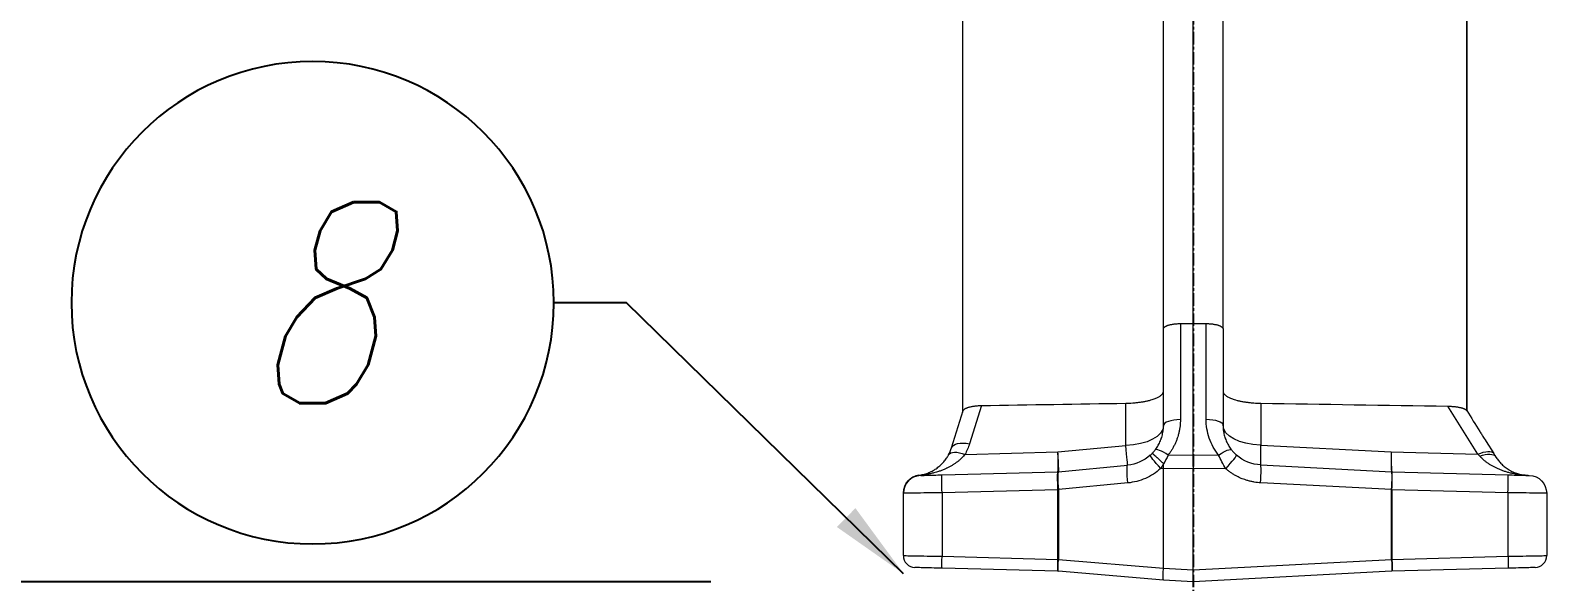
# Model space of a CAD drawing. Header units: millimetres. Extents: x -2122 to 22797, y 3569 to 89276.
# Drawn here: x 8552 to 9307, y 17061 to 17336 of the extents above; entities that cross this region are included whole.
import ezdxf
from ezdxf.enums import TextEntityAlignment as Align

# ---------------------------------------------------------------- set-up
doc = ezdxf.new("R2010")
doc.units = ezdxf.units.MM
doc.header["$LTSCALE"] = 20
doc.linetypes.add('CENTER', pattern=[2, 1.25, -0.25, 0.25, -0.25])
doc.layers.add('IA-DIBUJO', color=3, linetype='Continuous', lineweight=30)
for name, color, linetype in [('IA-DIM', 7, 'Continuous'), ('IA-EJES', 4, 'CENTER'), ('IA-TEXT', 2, 'Continuous')]:
    doc.layers.add(name, color=color, linetype=linetype)
doc.styles.add('ING-AMB', font='romans.shx', dxfattribs={"width": 0.75, "oblique": 15})
doc.styles.add('SALVADOR', font='romans.shx', dxfattribs={"width": 0.75, "oblique": 15})
doc.dimstyles.new('ING-AMB 16', dxfattribs={"dimscale": 16, "dimtxt": 3, "dimasz": 2.5, "dimexe": 1, "dimexo": 1, "dimgap": 1, "dimtad": 1, "dimdec": 0, "dimzin": 0, "dimdsep": 46, "dimtxsty": 'ING-AMB', "dimcen": 0.1, "dimclrd": 7, "dimclre": 7, "dimclrt": 2, "dimadec": 0, "dimazin": 0, "dimtfac": 1, "dimtdec": 0, "dimtmove": 0, "dimatfit": 0, "dimfxl": 1.25, "dimtfill": 1, "dimtolj": 1, "dimtzin": 0, "dimarcsym": 1})
doc.dimstyles.new('ING-AMB 20', dxfattribs={"dimscale": 20, "dimtxt": 3, "dimasz": 2.5, "dimexe": 1, "dimexo": 1, "dimgap": 1, "dimtad": 1, "dimdec": 0, "dimzin": 0, "dimdsep": 46, "dimtxsty": 'ING-AMB', "dimcen": 0.1, "dimclrd": 7, "dimclre": 7, "dimclrt": 2, "dimadec": 0, "dimazin": 0, "dimtfac": 1, "dimtdec": 0, "dimtmove": 0, "dimatfit": 0, "dimfxl": 1.25, "dimtolj": 1, "dimtzin": 0, "dimarcsym": 1})

# ---------------------------------------------------------------- blocks, each defined once
blk = doc.blocks.new('*D141')
at = {"layer": 'Defpoints', "color": 0, "transparency": 16777216}
for p in [(8477.09, 17691.28), (8790.96, 17691.28), (8910.96, 17061.28)]:
    blk.add_point(p, dxfattribs=at)
at = {"layer": 'IA-DIM', "color": 7, "lineweight": -2, "transparency": 16777216}
for p, q in [((8770.96, 17691.28), (8457.09, 17691.28)), ((8477.09, 17111.28), (8477.09, 17641.28)), ((8890.96, 17061.28), (8457.09, 17061.28))]:
    blk.add_line(p, q, dxfattribs=at)
at = {"layer": 'IA-DIM', "color": 7, "transparency": 16777216}
for points in [[(8468.76, 17641.28), (8485.43, 17641.28), (8477.09, 17691.28)], [(8468.76, 17111.28), (8485.43, 17111.28), (8477.09, 17061.28)]]:
    blk.add_solid(points, dxfattribs=at)
at = {"layer": 'IA-DIM', "color": 2, "transparency": 16777216, "insert": (8427.09, 17376.28), "char_height": 60, "attachment_point": 5, "rotation": 90, "style": 'ING-AMB'}
blk.add_mtext('\\A1;630', dxfattribs=at)
blk = doc.blocks.new('EJE')
blk.add_circle((0, 6), 6)
at = {"style": 'SALVADOR', "oblique": 15, "width": 0.75}
blk.add_attdef('N', text='', height=5, dxfattribs=at).set_placement((0, 6), align=Align.MIDDLE)

msp = doc.modelspace()

# ---------------------------------------------------------------- linework, layer by layer
at = {"layer": 'IA-DIBUJO', "color": 3, "linetype": 'Continuous', "lineweight": 0, "extrusion": (2.06626e-48, 1, -1.83697e-16)}
for p, q in [((9016.31, 17145.52), (9016.31, 17431.82)), ((9116.15, 17187.06), (9116.15, 17427.91)), ((9130.96, 17189.79), (9130.96, 17431.82)), ((9145.78, 17187.06), (9145.78, 17427.99)), ((9267.07, 17146.36), (9267.07, 17431.82)), ((9267.21, 17146.12), (9267.21, 17431.82)), ((9116.15, 17138.91), (9116.15, 17187.06)), ((9124.57, 17189.69), (9124.57, 17141.95)), ((9130.96, 17124.37), (9130.96, 17189.79)), ((9137.35, 17142.11), (9137.35, 17189.69)), ((9145.78, 17187.06), (9145.78, 17139.08)), ((9010.75, 17127.87), (9016.58, 17146.37)), ((9025.67, 17148.93), (9019.65, 17129.83)), ((9097.43, 17129.05), (9097.43, 17150.07)), ((9164.5, 17150.07), (9164.5, 17129.21)), ((9272.57, 17124.68), (9257.63, 17148.59)), ((9276.65, 17131.03), (9280.43, 17124.98)), ((9276.65, 17131.03), (9276.65, 17131.03)), ((9017.42, 17124.59), (9063.63, 17125.8)), ((9063.63, 17125.8), (9097.43, 17129.05)), ((9118.46, 17124.26), (9130.96, 17124.37)), ((9130.96, 17124.37), (9143.6, 17124.26)), ((9130.96, 17124.37), (9130.96, 17117.63)), ((9164.5, 17129.21), (9229.47, 17125.81)), ((9229.47, 17125.81), (9272.57, 17124.68)), ((9280.43, 17124.98), (9281.39, 17123.43)), ((9005.99, 17114.42), (9063.59, 17115.92)), ((9063.59, 17115.92), (9063.6, 17115.92)), ((9063.6, 17115.92), (9063.61, 17115.92)), ((9064, 17115.95), (9098.29, 17119.25)), ((9116.15, 17117.47), (9114.76, 17117.58)), ((9130.96, 17117.63), (9116.15, 17117.49)), ((9116.15, 17067.98), (9116.15, 17117.47)), ((9130.96, 17067.2), (9130.96, 17117.63)), ((9147.18, 17117.48), (9130.96, 17117.63)), ((9164.5, 17119.35), (9229.65, 17115.93)), ((9229.81, 17115.93), (9287.54, 17114.42)), ((9098.39, 17110.4), (9064.11, 17107.1)), ((9229.65, 17107.06), (9164.5, 17110.47)), ((8986.76, 17105.41), (8986.76, 17105.4)), ((8986.76, 17105.25), (8986.76, 17105.4)), ((8986.76, 17074.25), (8986.76, 17105.25)), ((9063.59, 17107.04), (9005.99, 17105.53)), ((9005.99, 17105.53), (9005.99, 17073.9)), ((9063.63, 17107.04), (9063.59, 17107.04)), ((9063.63, 17072.39), (9063.63, 17107.04)), ((9063.97, 17107.09), (9063.97, 17072.35)), ((9229.65, 17072.37), (9229.65, 17107.06)), ((9229.81, 17107.04), (9229.81, 17072.39)), ((9287.54, 17105.53), (9229.81, 17107.04)), ((9287.54, 17073.9), (9287.54, 17105.53)), ((9306.77, 17105.25), (9306.77, 17074.25)), ((9005.99, 17073.9), (9063.63, 17072.39)), ((9063.97, 17072.35), (9116.15, 17067.97)), ((9130.96, 17067.2), (9229.65, 17072.37)), ((9229.81, 17072.39), (9287.54, 17073.9)), ((9063.63, 17066.47), (9005.99, 17067.97)), ((9116.15, 17062.06), (9063.97, 17066.45)), ((9116.15, 17067.98), (9130.96, 17067.2)), ((9130.96, 17061.28), (9130.96, 17067.2)), ((9229.65, 17066.46), (9130.96, 17061.28)), ((9287.54, 17067.97), (9229.81, 17066.46)), ((9116.15, 17062.06), (9116.15, 17062.06)), ((9130.96, 17061.28), (9116.15, 17062.06))]:
    msp.add_line(p, q, dxfattribs=at)
at = {"layer": 'IA-DIBUJO', "color": 3, "linetype": 'Continuous', "lineweight": 0, "extrusion": (1.12482e-32, -1.83697e-16, -1)}
for centre, radius, start, end in [((-9096.39, 17138.91), 19.75, 228.14774, 264.50124), ((-9165.53, 17139.08), 19.75, 273, 311.06001), ((-9297.88, 17105.25), 8.89, 91.5, 180)]:
    msp.add_arc(centre, radius, start, end, dxfattribs=at)
at = {"layer": 'IA-DIBUJO', "color": 3, "linetype": 'Continuous', "lineweight": 0}
for centre, radius, start, end in [((8995.65, 17105.41), 8.89, 97.49851, 180), ((8995.65, 17105.25), 8.89, 91.5, 180), ((8992.68, 17074.25), 5.93, 180, 268.5), ((9300.85, 17074.25), 5.93, 271.5, 0)]:
    msp.add_arc(centre, radius, start, end, dxfattribs=at)
at = {"layer": 'IA-DIBUJO', "color": 3, "linetype": 'Continuous', "lineweight": 0, "extrusion": (0, -1.83697e-16, -1)}
msp.add_ellipse((-3248.69, 9325.85), major_axis=(12515.66, 7820.65), ratio=0.898269, start_param=0.000013, end_param=0.000932, dxfattribs=at)
at = {"layer": 'IA-DIBUJO', "color": 3, "linetype": 'Continuous', "lineweight": 0, "extrusion": (1.12482e-32, -1.83697e-16, -1)}
for centre, major_axis, ratio, start_param, end_param in [((9096.39, 17138.91), (19.75, 0), 0.5, 0, 1.518436), ((9136.89, 17139.08), (8.89, 0), 0.34202, -1.518436, 0), ((9165.53, 17139.08), (-19.75, 0), 0.5, -1.518436, 0), ((8995.65, 17105.4), (-8.89, 0), 0.994876, 0, 1.540164)]:
    msp.add_ellipse(centre, major_axis=major_axis, ratio=ratio, start_param=start_param, end_param=end_param, dxfattribs=at)
at = {"layer": 'IA-DIBUJO', "color": 3, "linetype": 'Continuous', "lineweight": 0}
for centre, major_axis, ratio, start_param, end_param in [((9125.04, 17138.91), (-8.89, 0), 0.34202, -1.518436, 0), ((8996.32, 17131.93), (6.73, 15.83), 0.869489, -1.681428, -1.460162), ((9096.39, 17138.91), (1.89, -19.66), 0.004913, 0, 1.044849), ((9118.92, 17121.22), (-6.99, 5.49), 0.244195, -1.315945, 0), ((9146.72, 17117.48), (5.84, 6.7), 0.039486, -1.536413, 0), ((9165.53, 17139.08), (-1.03, -19.73), 0.030202, -1.045615, 0), ((9262.62, 17134.83), (19.09, -20.26), 0.011414, 0.974777, 1.03527), ((9211.13, 17134.57), (-147.54, -18.65), 0.000155, 0.001555, 0.003584), ((9045.91, 17438.55), (17.86, -322.62), 0.1354, -0.003615, 0.004197), ((9063.57, 17120.37), (-5.11, -0.47), 0.865857, 1.565204, 1.566471), ((9063.57, 17120.37), (-5.11, -0.47), 0.865857, 1.5716, 1.576389), ((9164.03, 17110.47), (0.47, 8.88), 0.052264, -1.568057, 0), ((9229.91, 17120.38), (5.13, -0.2), 0.866804, -1.585897, -1.555695), ((9229.96, 17121.85), (-0.31, -5.92), 0.999286, 0, 0.026154), ((9229.19, 17107.06), (0.47, 8.88), 0.052264, -1.568057, 0), ((8664.2, 17151.93), (-565.61, 36.01), 0.000018, -3.143038, -3.142083), ((9229.58, 17107.04), (0.23, 8.89), 0.026168, -1.570111, 0), ((8995.65, 17133.96), (-0.23, -19.82), 0.020342, -0.100439, 0.000778), ((9287.3, 17105.53), (0.23, 8.89), 0.026168, -1.570111, 0), ((9063.47, 17065.26), (-2.7, 0), 0.447288, -1.757012, -1.629647), ((9229.91, 17062.01), (-5.13, -0.2), 0.866563, -1.585902, -1.555691)]:
    msp.add_ellipse(centre, major_axis=major_axis, ratio=ratio, start_param=start_param, end_param=end_param, dxfattribs=at)
at = {"layer": 'IA-DIBUJO', "color": 3, "linetype": 'Continuous', "lineweight": 0, "extrusion": (1.84889e-32, -1.83697e-16, -1)}
msp.add_ellipse((9020.17, 17124.9), major_axis=(-9.42, 2.97), ratio=0.469968, start_param=0, end_param=1.369377, dxfattribs=at)
at = {"layer": 'IA-DIBUJO', "color": 3, "linetype": 'Continuous', "lineweight": 0, "extrusion": (3.69779e-32, -1.83697e-16, -1)}
for centre, major_axis, ratio, start_param, end_param in [((9017.94, 17119.65), (-8.68, 4.72), 0.431495, 0, 1.28232), ((9143.13, 17121.22), (6.95, 5.54), 0.242401, -1.31417, 0)]:
    msp.add_ellipse(centre, major_axis=major_axis, ratio=ratio, start_param=start_param, end_param=end_param, dxfattribs=at)
at = {"layer": 'IA-DIBUJO', "color": 3, "linetype": 'Continuous', "lineweight": 0, "extrusion": (1.10934e-31, -1.83697e-16, -1)}
msp.add_ellipse((8997.98, 17135.94), major_axis=(10.1, 23.77), ratio=0.870304, start_param=1.460265, end_param=1.681326, dxfattribs=at)
at = {"layer": 'IA-DIBUJO', "color": 3, "linetype": 'Continuous', "lineweight": 0, "extrusion": (1.2326e-32, -1.83697e-16, -1)}
for centre, major_axis, ratio, start_param, end_param in [((9115.5, 17117.58), (-5.93, 6.62), 0.062484, -1.514885, 0), ((9272.05, 17119.75), (8.38, 5.23), 0.416068, -1.256676, 0), ((9273.02, 17118.2), (8.38, 5.23), 0.466537, -1.227961, 0), ((9063.44, 17121.85), (0.57, -5.9), 0.999683, 0.000052, 0.069734), ((9006.23, 17105.53), (-0.23, 8.89), 0.026168, -1.570111, 0), ((9229.91, 17118.17), (0.07, -11.13), 0.461214, 0.033236, 0.063438), ((9063.78, 17072.39), (-0.16, -5.92), 0.026168, 0, 1.570111), ((9116.55, 17067.97), (-0.4, -5.91), 0.06788, 0.001069, 1.56485)]:
    msp.add_ellipse(centre, major_axis=major_axis, ratio=ratio, start_param=start_param, end_param=end_param, dxfattribs=at)
at = {"layer": 'IA-DIBUJO', "color": 3, "linetype": 'Continuous', "lineweight": 0, "extrusion": (3.85186e-33, -1.83697e-16, -1)}
msp.add_ellipse((9063.82, 17107.04), major_axis=(-0.23, 8.89), ratio=0.026168, start_param=-1.570111, end_param=-0.000021, dxfattribs=at)
at = {"layer": 'IA-DIBUJO', "color": 3, "linetype": 'Continuous', "lineweight": 0, "extrusion": (1.07852e-32, -1.83697e-16, -1)}
msp.add_ellipse((9063.86, 17107.04), major_axis=(-0.25, 8.89), ratio=0.026166, start_param=-1.570048, end_param=0, dxfattribs=at)
at = {"layer": 'IA-DIBUJO', "color": 3, "linetype": 'Continuous', "lineweight": 0, "extrusion": (-1.2326e-32, -1.83697e-16, -1)}
msp.add_ellipse((9064.71, 17107.09), major_axis=(-0.77, 8.86), ratio=0.083445, start_param=-1.563578, end_param=0, dxfattribs=at)
at = {"layer": 'IA-DIBUJO', "color": 3, "linetype": 'Continuous', "lineweight": 0, "extrusion": (-9.24446e-33, -1.83697e-16, -1)}
for centre in [(9064.86, 17107.1), (9099.14, 17110.4)]:
    msp.add_ellipse(centre, major_axis=(-0.85, 8.85), ratio=0.083372, start_param=-1.56277, end_param=0, dxfattribs=at)
at = {"layer": 'IA-DIBUJO', "color": 3, "linetype": 'Continuous', "lineweight": 0, "extrusion": (6.93335e-33, -1.83697e-16, -1)}
msp.add_ellipse((9117.49, 17117.48), major_axis=(0.67, 19.78), ratio=0.067991, start_param=-1.572579, end_param=-1.459811, dxfattribs=at)
at = {"layer": 'IA-DIBUJO', "color": 3, "linetype": 'Continuous', "lineweight": 0, "extrusion": (1.54074e-32, -1.83697e-16, -1)}
msp.add_ellipse((8995.66, 17104.34), major_axis=(-1.09, 9.89), ratio=0.629046, start_param=-0.013071, end_param=0.128532, dxfattribs=at)
at = {"layer": 'IA-DIBUJO', "color": 3, "linetype": 'Continuous', "lineweight": 0, "extrusion": (1.69482e-32, -1.83697e-16, -1)}
msp.add_ellipse((9045.47, 17908.37), major_axis=(18.04, -801.34), ratio=0.054481, start_param=-0.010504, end_param=-0.002667, dxfattribs=at)
at = {"layer": 'IA-DIBUJO', "color": 3, "linetype": 'Continuous', "lineweight": 0, "extrusion": (9.24446e-33, -1.83697e-16, -1)}
for centre, major_axis, ratio, start_param, end_param in [((9063.03, 17118.16), (-12.78, -1.17), 0.866024, -1.576389, -1.565206), ((9229.34, 17072.37), (0.31, -5.92), 0.052264, -1.568057, 0)]:
    msp.add_ellipse(centre, major_axis=major_axis, ratio=ratio, start_param=start_param, end_param=end_param, dxfattribs=at)
at = {"layer": 'IA-DIBUJO', "color": 3, "linetype": 'Continuous', "lineweight": 0, "extrusion": (2.23408e-32, -1.83697e-16, -1)}
msp.add_ellipse((9006.15, 17073.9), major_axis=(-0.16, -5.92), ratio=0.026168, start_param=0, end_param=1.570111, dxfattribs=at)
at = {"layer": 'IA-DIBUJO', "color": 3, "linetype": 'Continuous', "lineweight": 0, "extrusion": (1.12486e-32, -1.83697e-16, -1)}
for centre, ratio, start_param, end_param in [((9063.47, 17069.98), 0.89439, -1.511972, -1.384606), ((9063.47, 17065.26), 0.447288, -1.511946, -1.449152)]:
    msp.add_ellipse(centre, major_axis=(2.7, 0), ratio=ratio, start_param=start_param, end_param=end_param, dxfattribs=at)
at = {"layer": 'IA-DIBUJO', "color": 3, "linetype": 'Continuous', "lineweight": 0, "extrusion": (-2.77334e-32, -1.83697e-16, -1)}
msp.add_ellipse((9064.47, 17072.35), major_axis=(-0.5, -5.91), ratio=0.083463, start_param=0, end_param=1.563781, dxfattribs=at)
at = {"layer": 'IA-DIBUJO', "color": 3, "linetype": 'Continuous', "lineweight": 0, "extrusion": (1.11704e-32, -1.83697e-16, -1)}
msp.add_ellipse((9229.91, 17063.49), major_axis=(0.09, 8.9), ratio=0.576659, start_param=-0.066032, end_param=-0.035822, dxfattribs=at)
at = {"layer": 'IA-DIBUJO', "color": 3, "linetype": 'Continuous', "lineweight": 0, "extrusion": (8.47409e-33, -1.83697e-16, -1)}
msp.add_ellipse((9229.65, 17072.39), major_axis=(0.16, -5.92), ratio=0.026168, start_param=-1.570111, end_param=0, dxfattribs=at)
at = {"layer": 'IA-DIBUJO', "color": 3, "linetype": 'Continuous', "lineweight": 0, "extrusion": (1.15556e-32, -1.83697e-16, -1)}
msp.add_ellipse((9287.38, 17073.9), major_axis=(0.16, -5.92), ratio=0.026168, start_param=-1.570111, end_param=0, dxfattribs=at)
at = {"layer": 'IA-DIBUJO', "color": 3, "linetype": 'Continuous', "lineweight": 0}
for points, weights in [([(9116.15, 17187.06), (9116.15, 17188.54), (9119.58, 17189.61), (9124.57, 17189.69)], [1, 0.816916247342, 0.816916247342, 1]), ([(9137.35, 17189.69), (9142.34, 17189.61), (9145.78, 17188.54), (9145.78, 17187.06)], [1, 0.816916247341, 0.816916247341, 1]), ([(9097.43, 17150.07), (9108.5, 17150.25), (9116.14, 17152.69), (9116.15, 17156.06)], [1, 0.817053699474, 0.816916350535, 0.999587953184]), ([(9116.15, 17156.06), (9116.15, 17156.06), (9116.15, 17156.07), (9116.15, 17156.07)], [0.999587953184, 0.999725198929, 0.999862547868, 1]), ([(9145.78, 17156.07), (9145.78, 17152.69), (9153.42, 17150.25), (9164.5, 17150.07)], [1, 0.816916247342, 0.816916247342, 1]), ([(9016.58, 17146.37), (9017.05, 17147.84), (9020.61, 17148.85), (9025.67, 17148.93)], [1, 0.849744137706, 0.849744137706, 1]), ([(9257.63, 17148.59), (9262.65, 17148.5), (9266.25, 17147.65), (9267.07, 17146.36)], [1, 0.872771806338, 0.872771806338, 1]), ([(9116.15, 17117.49), (9116.15, 17117.48), (9116.15, 17117.48), (9116.15, 17117.47)], [1, 0.999999904181, 0.999999904181, 1]), ([(9116.15, 17067.97), (9116.15, 17067.97), (9116.15, 17067.97), (9116.15, 17067.98)], [1, 0.9999996191, 0.9999996191, 1])]:
    msp.add_rational_spline(points, weights, degree=3, dxfattribs=at)
for points in [[(9124.57, 17189.69), (9126.7, 17189.72), (9128.83, 17189.76), (9130.96, 17189.79)], [(9130.96, 17189.79), (9133.09, 17189.76), (9135.22, 17189.72), (9137.35, 17189.69)], [(9025.67, 17148.93), (9049.59, 17149.31), (9073.51, 17149.69), (9097.43, 17150.07)], [(9164.5, 17150.07), (9195.54, 17149.57), (9226.58, 17149.08), (9257.63, 17148.59)], [(9109.57, 17124.2), (9109.88, 17124.47), (9110.18, 17124.76), (9110.47, 17125.05)], [(9118.46, 17124.26), (9117.79, 17122.75), (9117.06, 17121.23), (9116.23, 17119.72)], [(9116.18, 17119.96), (9115.72, 17119.16), (9115.25, 17118.36), (9114.76, 17117.58)]]:
    msp.add_open_spline(points, degree=3, dxfattribs=at)
for points, knots in [([(9111.93, 17126.71), (9112.17, 17127.02), (9112.4, 17127.33), (9112.62, 17127.65), (9112.85, 17127.97), (9113.06, 17128.31), (9113.27, 17128.65), (9113.48, 17128.99), (9113.68, 17129.34), (9113.87, 17129.7), (9114.06, 17130.07), (9114.24, 17130.43), (9114.41, 17130.81), (9114.58, 17131.18), (9114.73, 17131.57), (9114.88, 17131.95), (9114.94, 17132.12), (9115, 17132.29), (9115.06, 17132.46), (9115.2, 17132.85), (9115.32, 17133.25), (9115.43, 17133.65), (9115.54, 17134.05), (9115.64, 17134.45), (9115.73, 17134.86), (9115.81, 17135.27), (9115.88, 17135.67), (9115.94, 17136.08), (9116, 17136.49), (9116.05, 17136.89), (9116.08, 17137.3), (9116.11, 17137.7), (9116.13, 17138.1), (9116.14, 17138.5), (9116.15, 17138.64), (9116.15, 17138.77), (9116.15, 17138.91)], [0.7530721, 0.7530721, 0.7530721, 0.7530721, 0.8129194, 0.8129194, 0.8129194, 0.8734478, 0.8734478, 0.8734478, 0.9349025, 0.9349025, 0.9349025, 0.9967552, 0.9967552, 0.9967552, 1.0589257, 1.0589257, 1.0589257, 1.0859032, 1.0859032, 1.0859032, 1.148438, 1.148438, 1.148438, 1.2112001, 1.2112001, 1.2112001, 1.2737574, 1.2737574, 1.2737574, 1.3359324, 1.3359324, 1.3359324, 1.3973459, 1.3973459, 1.3973459, 1.4187489, 1.4187489, 1.4187489, 1.4187489]), ([(9124.57, 17141.95), (9124.57, 17141.42), (9124.56, 17140.9), (9124.5, 17139.83), (9124.45, 17139.3), (9124.33, 17138.23), (9124.26, 17137.69), (9124.07, 17136.61), (9123.97, 17136.07), (9123.72, 17135), (9123.58, 17134.47), (9123.3, 17133.48), (9123.15, 17133.04), (9122.82, 17132.07), (9122.63, 17131.56), (9122.21, 17130.54), (9121.98, 17130.04), (9121.51, 17129.06), (9121.26, 17128.58), (9120.74, 17127.64), (9120.47, 17127.18), (9119.91, 17126.28), (9119.62, 17125.84), (9119.04, 17125.02), (9118.75, 17124.63), (9118.46, 17124.26)], [4.8644364, 4.8644364, 4.8644364, 4.8644364, 4.9204346, 4.9204346, 4.9769257, 4.9769257, 5.0339933, 5.0339933, 5.0912139, 5.0912139, 5.1483818, 5.1483818, 5.1972786, 5.1972786, 5.2542362, 5.2542362, 5.3111376, 5.3111376, 5.3676205, 5.3676205, 5.423734, 5.423734, 5.4791381, 5.4791381, 5.5301133, 5.5301133, 5.5301133, 5.5301133]), ([(9143.6, 17124.26), (9141.63, 17126.72), (9140.03, 17129.59), (9138.96, 17132.65), (9137.89, 17135.72), (9137.35, 17138.96), (9137.35, 17142.11)], [0.7457781, 0.7457781, 0.7457781, 0.7457781, 1.0822596, 1.0822596, 1.0822596, 1.4187489, 1.4187489, 1.4187489, 1.4187489]), ([(9145.78, 17139.08), (9145.78, 17138.68), (9145.79, 17138.28), (9145.81, 17137.88), (9145.84, 17137.48), (9145.88, 17137.07), (9145.92, 17136.67), (9145.98, 17136.26), (9146.04, 17135.85), (9146.11, 17135.44), (9146.19, 17135.04), (9146.28, 17134.63), (9146.38, 17134.23), (9146.48, 17133.82), (9146.6, 17133.42), (9146.73, 17133.03), (9146.78, 17132.87), (9146.83, 17132.71), (9146.89, 17132.55), (9147.02, 17132.16), (9147.17, 17131.78), (9147.33, 17131.4), (9147.49, 17131.02), (9147.66, 17130.64), (9147.85, 17130.28), (9148.03, 17129.91), (9148.22, 17129.56), (9148.42, 17129.21), (9148.62, 17128.86), (9148.83, 17128.52), (9149.05, 17128.19), (9149.26, 17127.86), (9149.49, 17127.54), (9149.72, 17127.23), (9149.84, 17127.07), (9149.96, 17126.92), (9150.08, 17126.76)], [4.8644364, 4.8644364, 4.8644364, 4.8644364, 4.9258249, 4.9258249, 4.9258249, 4.9878406, 4.9878406, 4.9878406, 5.0504982, 5.0504982, 5.0504982, 5.1132691, 5.1132691, 5.1132691, 5.1758114, 5.1758114, 5.1758114, 5.2009294, 5.2009294, 5.2009294, 5.263094, 5.263094, 5.263094, 5.3250515, 5.3250515, 5.3250515, 5.3863185, 5.3863185, 5.3863185, 5.4470465, 5.4470465, 5.4470465, 5.5068985, 5.5068985, 5.5068985, 5.5374072, 5.5374072, 5.5374072, 5.5374072]), ([(9273.52, 17136.02), (9273.68, 17135.76), (9273.84, 17135.5), (9274.18, 17134.96), (9274.36, 17134.68), (9274.7, 17134.12), (9274.88, 17133.84), (9275.27, 17133.22), (9275.49, 17132.87), (9275.72, 17132.5), (9275.74, 17132.47), (9275.99, 17132.08), (9276.22, 17131.71), (9276.51, 17131.24), (9276.58, 17131.13), (9276.65, 17131.03)], [0, 0, 0, 0, 0.000519067, 0.000519067, 0.001061131, 0.001061131, 0.001603194, 0.001603194, 0.002263247, 0.002263247, 0.002315635, 0.002315635, 0.003005113, 0.003005113, 0.00320627, 0.00320627, 0.00320627, 0.00320627]), ([(8994.49, 17114.22), (8994.86, 17114.27), (8995.24, 17114.33), (8995.61, 17114.4), (8995.99, 17114.48), (8996.38, 17114.56), (8996.76, 17114.66), (8997.15, 17114.76), (8997.54, 17114.87), (8997.93, 17114.99), (8998.24, 17115.09), (8998.55, 17115.2), (8998.86, 17115.32), (8999.24, 17115.46), (8999.63, 17115.62), (9000, 17115.79), (9000.38, 17115.96), (9000.75, 17116.14), (9001.11, 17116.33), (9001.47, 17116.52), (9001.82, 17116.72), (9002.17, 17116.93), (9002.46, 17117.1), (9002.74, 17117.29), (9003.02, 17117.47), (9003.34, 17117.7), (9003.66, 17117.93), (9003.97, 17118.17), (9004.28, 17118.4), (9004.57, 17118.64), (9004.86, 17118.89), (9005.15, 17119.14), (9005.42, 17119.39), (9005.69, 17119.66), (9005.95, 17119.91), (9006.21, 17120.18), (9006.46, 17120.45), (9006.49, 17120.48), (9006.52, 17120.52), (9006.55, 17120.55), (9006.8, 17120.82), (9007.03, 17121.1), (9007.26, 17121.38), (9007.49, 17121.66), (9007.7, 17121.94), (9007.91, 17122.22), (9008.12, 17122.51), (9008.31, 17122.8), (9008.5, 17123.09), (9008.69, 17123.37), (9008.86, 17123.67), (9009.03, 17123.96), (9009.11, 17124.1), (9009.19, 17124.23), (9009.26, 17124.37)], [4.8170827, 4.8170827, 4.8170827, 4.8170827, 4.876531, 4.876531, 4.876531, 4.9370751, 4.9370751, 4.9370751, 4.99925, 4.99925, 4.99925, 5.0490402, 5.0490402, 5.0490402, 5.1110924, 5.1110924, 5.1110924, 5.1728921, 5.1728921, 5.1728921, 5.2334581, 5.2334581, 5.2334581, 5.2836187, 5.2836187, 5.2836187, 5.3422317, 5.3422317, 5.3422317, 5.3994256, 5.3994256, 5.3994256, 5.4557392, 5.4557392, 5.4557392, 5.5109143, 5.5109143, 5.5109143, 5.5180707, 5.5180707, 5.5180707, 5.5731661, 5.5731661, 5.5731661, 5.6273724, 5.6273724, 5.6273724, 5.6811161, 5.6811161, 5.6811161, 5.7342651, 5.7342651, 5.7342651, 5.7589933, 5.7589933, 5.7589933, 5.7589933]), ([(9017.42, 17124.59), (9017.18, 17124.29), (9016.93, 17123.99), (9016.66, 17123.7), (9016.39, 17123.4), (9016.11, 17123.11), (9015.81, 17122.82), (9015.52, 17122.53), (9015.21, 17122.24), (9014.88, 17121.95), (9014.56, 17121.67), (9014.21, 17121.38), (9013.86, 17121.1), (9013.7, 17120.98), (9013.54, 17120.85), (9013.37, 17120.73), (9013.01, 17120.46), (9012.63, 17120.19), (9012.24, 17119.93), (9011.84, 17119.66), (9011.43, 17119.4), (9011.01, 17119.14), (9010.58, 17118.89), (9010.14, 17118.64), (9009.69, 17118.4), (9009.23, 17118.15), (9008.76, 17117.91), (9008.28, 17117.69), (9008.23, 17117.66), (9008.17, 17117.63), (9008.11, 17117.61), (9007.62, 17117.37), (9007.11, 17117.15), (9006.59, 17116.94), (9006.06, 17116.73), (9005.53, 17116.52), (9004.99, 17116.33), (9004.44, 17116.14), (9003.88, 17115.96), (9003.32, 17115.79), (9002.87, 17115.65), (9002.41, 17115.52), (9001.95, 17115.4), (9001.38, 17115.25), (9000.8, 17115.11), (9000.22, 17114.99), (8999.66, 17114.86), (8999.09, 17114.75), (8998.51, 17114.66), (8997.96, 17114.56), (8997.4, 17114.48), (8996.85, 17114.41), (8996.36, 17114.34), (8995.87, 17114.29), (8995.37, 17114.24)], [0.524192, 0.524192, 0.524192, 0.524192, 0.5772529, 0.5772529, 0.5772529, 0.6310052, 0.6310052, 0.6310052, 0.6852093, 0.6852093, 0.6852093, 0.7401663, 0.7401663, 0.7401663, 0.7651528, 0.7651528, 0.7651528, 0.820274, 0.820274, 0.820274, 0.8767931, 0.8767931, 0.8767931, 0.9341787, 0.9341787, 0.9341787, 0.9927486, 0.9927486, 0.9927486, 0.9995959, 0.9995959, 0.9995959, 1.0602104, 1.0602104, 1.0602104, 1.1216719, 1.1216719, 1.1216719, 1.1837198, 1.1837198, 1.1837198, 1.2341211, 1.2341211, 1.2341211, 1.2962575, 1.2962575, 1.2962575, 1.3573949, 1.3573949, 1.3573949, 1.4167279, 1.4167279, 1.4167279, 1.4694597, 1.4694597, 1.4694597, 1.4694597]), ([(9063.59, 17115.92), (9063.65, 17115.93), (9063.69, 17116.16), (9063.75, 17117.05), (9063.76, 17117.72), (9063.77, 17119.44), (9063.76, 17120.5), (9063.71, 17122.93), (9063.67, 17124.31), (9063.63, 17125.8)], [0.525947, 0.525947, 0.525947, 0.525947, 0.787159, 0.787159, 1.048372, 1.048372, 1.309584, 1.309584, 1.570796, 1.570796, 1.570796, 1.570796]), ([(9064, 17115.95), (9064.04, 17115.95), (9064.05, 17116.18), (9064.05, 17117.07), (9064.04, 17117.74), (9063.97, 17119.46), (9063.92, 17120.51), (9063.79, 17122.94), (9063.72, 17124.31), (9063.63, 17125.8)], [0.525947, 0.525947, 0.525947, 0.525947, 0.787159, 0.787159, 1.048372, 1.048372, 1.309584, 1.309584, 1.570796, 1.570796, 1.570796, 1.570796]), ([(9110.47, 17125.05), (9110.64, 17125.22), (9110.8, 17125.4), (9111.12, 17125.75), (9111.28, 17125.92), (9111.58, 17126.28), (9111.73, 17126.46), (9111.89, 17126.66), (9111.91, 17126.69), (9111.93, 17126.71)], [0, 0, 0, 0, 0.00036327, 0.00036327, 0.000726768, 0.000726768, 0.001090772, 0.001090772, 0.001143575, 0.001143575, 0.001143575, 0.001143575]), ([(9116.18, 17119.96), (9116.04, 17120.09), (9115.91, 17120.22), (9115.78, 17120.35), (9115.65, 17120.48), (9115.51, 17120.61), (9115.38, 17120.73), (9115.28, 17120.83), (9115.17, 17120.93), (9115.07, 17121.03), (9114.9, 17121.19), (9114.74, 17121.35), (9114.57, 17121.5), (9114.41, 17121.66), (9114.25, 17121.81), (9114.09, 17121.96), (9114.06, 17121.99), (9114.04, 17122.01), (9114.01, 17122.04), (9113.88, 17122.16), (9113.76, 17122.27), (9113.63, 17122.39), (9113.51, 17122.5), (9113.39, 17122.62), (9113.27, 17122.73), (9113.19, 17122.8), (9113.12, 17122.87), (9113.04, 17122.93), (9112.94, 17123.03), (9112.84, 17123.12), (9112.74, 17123.21), (9112.64, 17123.3), (9112.54, 17123.39), (9112.45, 17123.48), (9112.36, 17123.56), (9112.28, 17123.63), (9112.2, 17123.7), (9112.1, 17123.79), (9112, 17123.88), (9111.91, 17123.96), (9111.81, 17124.04), (9111.72, 17124.12), (9111.64, 17124.19), (9111.59, 17124.23), (9111.54, 17124.28), (9111.5, 17124.32), (9111.43, 17124.37), (9111.37, 17124.42), (9111.31, 17124.47), (9111.25, 17124.52), (9111.2, 17124.57), (9111.14, 17124.61), (9111.09, 17124.65), (9111.04, 17124.69), (9110.99, 17124.73), (9110.98, 17124.74), (9110.97, 17124.75), (9110.96, 17124.75), (9110.91, 17124.8), (9110.86, 17124.84), (9110.81, 17124.87), (9110.76, 17124.9), (9110.72, 17124.93), (9110.68, 17124.96), (9110.66, 17124.98), (9110.64, 17124.99), (9110.62, 17125), (9110.59, 17125.02), (9110.56, 17125.03), (9110.54, 17125.04), (9110.53, 17125.05), (9110.53, 17125.05), (9110.52, 17125.05), (9110.51, 17125.06), (9110.5, 17125.06), (9110.49, 17125.06), (9110.48, 17125.06), (9110.48, 17125.06), (9110.47, 17125.06), (9110.47, 17125.05), (9110.47, 17125.05), (9110.47, 17125.05)], [0, 0, 0, 0, 0.000283757, 0.000283757, 0.000283757, 0.000569682, 0.000569682, 0.000569682, 0.000800321, 0.000800321, 0.000800321, 0.001168861, 0.001168861, 0.001168861, 0.001539334, 0.001539334, 0.001539334, 0.001600641, 0.001600641, 0.001600641, 0.00190103, 0.00190103, 0.00190103, 0.002204646, 0.002204646, 0.002204646, 0.002400962, 0.002400962, 0.002400962, 0.002675656, 0.002675656, 0.002675656, 0.002949858, 0.002949858, 0.002949858, 0.003201282, 0.003201282, 0.003201282, 0.003509579, 0.003509579, 0.003509579, 0.003820636, 0.003820636, 0.003820636, 0.004001603, 0.004001603, 0.004001603, 0.004251107, 0.004251107, 0.004251107, 0.004500601, 0.004500601, 0.004500601, 0.004750769, 0.004750769, 0.004750769, 0.004801924, 0.004801924, 0.004801924, 0.005105171, 0.005105171, 0.005105171, 0.005410147, 0.005410147, 0.005410147, 0.005602244, 0.005602244, 0.005602244, 0.005882859, 0.005882859, 0.005882859, 0.006002405, 0.006002405, 0.006002405, 0.006178936, 0.006178936, 0.006178936, 0.006356838, 0.006356838, 0.006356838, 0.006402565, 0.006402565, 0.006402565, 0.006402565]), ([(9147.18, 17117.48), (9146.48, 17118.58), (9145.84, 17119.71), (9144.65, 17121.97), (9144.11, 17123.11), (9143.6, 17124.26)], [0, 0, 0, 0, 0.001957642, 0.001957642, 0.003915285, 0.003915285, 0.003915285, 0.003915285]), ([(9150.08, 17126.76), (9150.22, 17126.59), (9150.36, 17126.42), (9150.65, 17126.08), (9150.81, 17125.91), (9151.05, 17125.64), (9151.15, 17125.54), (9151.25, 17125.43), (9151.25, 17125.43), (9151.37, 17125.31), (9151.48, 17125.19), (9151.72, 17124.95), (9151.84, 17124.83), (9152.1, 17124.59), (9152.23, 17124.47), (9152.43, 17124.3), (9152.49, 17124.24), (9152.56, 17124.18)], [0, 0, 0, 0, 0.000349042, 0.000349042, 0.000703279, 0.000703279, 0.00091334, 0.00091334, 0.000922737, 0.000922737, 0.001172937, 0.001172937, 0.001428923, 0.001428923, 0.001696001, 0.001696001, 0.00182668, 0.00182668, 0.00182668, 0.00182668]), ([(9229.47, 17125.81), (9229.44, 17124.32), (9229.42, 17122.94), (9229.4, 17120.51), (9229.4, 17119.45), (9229.43, 17117.73), (9229.46, 17117.06), (9229.54, 17116.17), (9229.59, 17115.94), (9229.65, 17115.93)], [4.712389, 4.712389, 4.712389, 4.712389, 4.973793, 4.973793, 5.235197, 5.235197, 5.496601, 5.496601, 5.758004, 5.758004, 5.758004, 5.758004]), ([(9229.47, 17125.81), (9229.46, 17124.32), (9229.45, 17122.94), (9229.46, 17120.5), (9229.48, 17119.45), (9229.54, 17117.72), (9229.58, 17117.06), (9229.68, 17116.16), (9229.74, 17115.93), (9229.81, 17115.93)], [4.712389, 4.712389, 4.712389, 4.712389, 4.973793, 4.973793, 5.235197, 5.235197, 5.496601, 5.496601, 5.758004, 5.758004, 5.758004, 5.758004]), ([(9297.63, 17114.15), (9297.09, 17114.17), (9296.55, 17114.19), (9296.01, 17114.22), (9295.45, 17114.26), (9294.88, 17114.31), (9294.32, 17114.37), (9293.75, 17114.43), (9293.17, 17114.5), (9292.59, 17114.58), (9292, 17114.67), (9291.42, 17114.77), (9290.83, 17114.88), (9290.73, 17114.9), (9290.63, 17114.92), (9290.53, 17114.94), (9289.94, 17115.05), (9289.35, 17115.18), (9288.77, 17115.32), (9288.19, 17115.46), (9287.62, 17115.62), (9287.05, 17115.78), (9286.49, 17115.95), (9285.93, 17116.12), (9285.39, 17116.31), (9284.88, 17116.49), (9284.38, 17116.67), (9283.88, 17116.87), (9283.36, 17117.07), (9282.84, 17117.29), (9282.34, 17117.52), (9281.86, 17117.73), (9281.38, 17117.96), (9280.92, 17118.19), (9280.47, 17118.42), (9280.03, 17118.66), (9279.6, 17118.91), (9279.18, 17119.15), (9278.77, 17119.4), (9278.37, 17119.65), (9278.28, 17119.71), (9278.19, 17119.77), (9278.1, 17119.83), (9277.71, 17120.08), (9277.33, 17120.35), (9276.96, 17120.61), (9276.6, 17120.88), (9276.25, 17121.15), (9275.91, 17121.42), (9275.58, 17121.69), (9275.25, 17121.97), (9274.94, 17122.25), (9274.64, 17122.53), (9274.34, 17122.81), (9274.06, 17123.09), (9273.88, 17123.27), (9273.7, 17123.45), (9273.53, 17123.64)], [4.712389, 4.712389, 4.712389, 4.712389, 4.7699355, 4.7699355, 4.7699355, 4.8293227, 4.8293227, 4.8293227, 4.8898607, 4.8898607, 4.8898607, 4.9519053, 4.9519053, 4.9519053, 4.9626066, 4.9626066, 4.9626066, 5.0248599, 5.0248599, 5.0248599, 5.0871268, 5.0871268, 5.0871268, 5.1483693, 5.1483693, 5.1483693, 5.2054602, 5.2054602, 5.2054602, 5.2661718, 5.2661718, 5.2661718, 5.3237944, 5.3237944, 5.3237944, 5.3804612, 5.3804612, 5.3804612, 5.4358685, 5.4358685, 5.4358685, 5.4483065, 5.4483065, 5.4483065, 5.503537, 5.503537, 5.503537, 5.5577804, 5.5577804, 5.5577804, 5.6115238, 5.6115238, 5.6115238, 5.6646076, 5.6646076, 5.6646076, 5.6985, 5.6985, 5.6985, 5.6985]), ([(9281.39, 17123.43), (9281.57, 17123.15), (9281.76, 17122.87), (9281.95, 17122.59), (9282.15, 17122.31), (9282.35, 17122.03), (9282.57, 17121.75), (9282.78, 17121.48), (9283.01, 17121.2), (9283.24, 17120.94), (9283.48, 17120.67), (9283.72, 17120.4), (9283.97, 17120.14), (9284.13, 17119.98), (9284.29, 17119.82), (9284.46, 17119.66), (9284.72, 17119.41), (9284.99, 17119.16), (9285.27, 17118.92), (9285.56, 17118.67), (9285.85, 17118.43), (9286.16, 17118.2), (9286.46, 17117.97), (9286.78, 17117.74), (9287.1, 17117.52), (9287.43, 17117.3), (9287.76, 17117.09), (9288.1, 17116.89), (9288.18, 17116.84), (9288.26, 17116.79), (9288.34, 17116.75), (9288.7, 17116.54), (9289.07, 17116.35), (9289.43, 17116.17), (9289.81, 17115.99), (9290.19, 17115.81), (9290.57, 17115.66), (9290.95, 17115.5), (9291.34, 17115.35), (9291.74, 17115.21), (9292.1, 17115.09), (9292.46, 17114.98), (9292.83, 17114.87), (9293.22, 17114.76), (9293.63, 17114.66), (9294.03, 17114.58), (9294.41, 17114.5), (9294.8, 17114.43), (9295.19, 17114.37), (9295.57, 17114.31), (9295.95, 17114.26), (9296.33, 17114.23), (9296.7, 17114.19), (9297.06, 17114.17), (9297.43, 17114.16), (9297.49, 17114.16), (9297.56, 17114.15), (9297.63, 17114.15)], [0.5846853, 0.5846853, 0.5846853, 0.5846853, 0.63765, 0.63765, 0.63765, 0.6913596, 0.6913596, 0.6913596, 0.7455529, 0.7455529, 0.7455529, 0.8005952, 0.8005952, 0.8005952, 0.8348788, 0.8348788, 0.8348788, 0.890213, 0.890213, 0.890213, 0.9470763, 0.9470763, 0.9470763, 1.0048791, 1.0048791, 1.0048791, 1.0639955, 1.0639955, 1.0639955, 1.0777251, 1.0777251, 1.0777251, 1.1389996, 1.1389996, 1.1389996, 1.2010213, 1.2010213, 1.2010213, 1.2632689, 1.2632689, 1.2632689, 1.3205787, 1.3205787, 1.3205787, 1.3831331, 1.3831331, 1.3831331, 1.4434306, 1.4434306, 1.4434306, 1.5025489, 1.5025489, 1.5025489, 1.5601619, 1.5601619, 1.5601619, 1.5707963, 1.5707963, 1.5707963, 1.5707963]), ([(9063.95, 17115.94), (9063.96, 17115.94), (9063.96, 17115.95), (9063.96, 17115.95), (9063.96, 17115.95), (9063.97, 17115.95), (9063.97, 17115.95), (9063.97, 17115.95), (9063.97, 17115.95), (9063.98, 17115.95), (9063.98, 17115.95), (9063.98, 17115.95)], [3.228671498, 3.228671498, 3.228671498, 3.228671498, 3.22955665, 3.22955665, 3.230441802, 3.230441802, 3.231326954, 3.231326954, 3.232212105, 3.232212105, 3.233097257, 3.233097257, 3.233097257, 3.233097257]), ([(9114.76, 17117.58), (9112.54, 17115.59), (9109.95, 17113.91), (9107.15, 17112.68), (9104.35, 17111.45), (9101.36, 17110.69), (9098.39, 17110.4)], [0.8403366, 0.8403366, 0.8403366, 0.8403366, 1.1575806, 1.1575806, 1.1575806, 1.4748248, 1.4748248, 1.4748248, 1.4748248]), ([(9116.23, 17119.72), (9116.23, 17119.76), (9116.23, 17119.8), (9116.23, 17119.84), (9116.22, 17119.87), (9116.22, 17119.9), (9116.2, 17119.93), (9116.2, 17119.94), (9116.19, 17119.95), (9116.18, 17119.96)], [0, 0, 0, 0, 0.0000654423, 0.0000654423, 0.0000654423, 0.0001095013, 0.0001095013, 0.0001095013, 0.0001308846, 0.0001308846, 0.0001308846, 0.0001308846]), ([(9164.5, 17110.47), (9163.97, 17110.5), (9163.45, 17110.54), (9162.39, 17110.66), (9161.86, 17110.73), (9160.79, 17110.9), (9160.26, 17111.01), (9159.19, 17111.25), (9158.66, 17111.38), (9157.6, 17111.69), (9157.07, 17111.85), (9156.12, 17112.19), (9155.68, 17112.35), (9154.74, 17112.73), (9154.24, 17112.95), (9153.24, 17113.42), (9152.75, 17113.67), (9151.79, 17114.2), (9151.31, 17114.48), (9150.39, 17115.05), (9149.94, 17115.35), (9149.06, 17115.97), (9148.63, 17116.29), (9147.87, 17116.9), (9147.52, 17117.18), (9147.18, 17117.48)], [4.7647489, 4.7647489, 4.7647489, 4.7647489, 4.8207767, 4.8207767, 4.8772711, 4.8772711, 4.9343366, 4.9343366, 4.9915789, 4.9915789, 5.0488491, 5.0488491, 5.0968852, 5.0968852, 5.1541224, 5.1541224, 5.2114114, 5.2114114, 5.268443, 5.268443, 5.3251779, 5.3251779, 5.3812989, 5.3812989, 5.4290213, 5.4290213, 5.4290213, 5.4290213]), ([(8995.41, 17114.14), (8995.41, 17114.14), (8995.69, 17114.15), (8996.74, 17114.17), (8997.52, 17114.19), (8999.47, 17114.25), (9000.64, 17114.28), (9003.21, 17114.34), (9004.6, 17114.38), (9005.99, 17114.42)], [3.141593, 3.141593, 3.141593, 3.141593, 3.527747, 3.527747, 3.913901, 3.913901, 4.300055, 4.300055, 4.686209, 4.686209, 4.686209, 4.686209]), ([(9287.54, 17114.42), (9288.93, 17114.38), (9290.32, 17114.34), (9292.89, 17114.28), (9294.06, 17114.25), (9296.01, 17114.19), (9296.79, 17114.17), (9297.84, 17114.15), (9298.12, 17114.14), (9298.12, 17114.14)], [4.738569, 4.738569, 4.738569, 4.738569, 5.124723, 5.124723, 5.510877, 5.510877, 5.897031, 5.897031, 6.283185, 6.283185, 6.283185, 6.283185]), ([(9005.99, 17105.53), (9003.45, 17105.49), (9000.93, 17105.46), (8996.27, 17105.39), (8994.14, 17105.36), (8990.59, 17105.31), (8989.17, 17105.29), (8987.25, 17105.26), (8986.76, 17105.25), (8986.76, 17105.25)], [1.596976, 1.596976, 1.596976, 1.596976, 1.98313, 1.98313, 2.369284, 2.369284, 2.755439, 2.755439, 3.141593, 3.141593, 3.141593, 3.141593]), ([(9306.77, 17105.25), (9306.77, 17105.25), (9306.28, 17105.26), (9304.36, 17105.29), (9302.94, 17105.31), (9299.39, 17105.36), (9297.26, 17105.39), (9292.61, 17105.46), (9290.08, 17105.49), (9287.54, 17105.53)], [0, 0, 0, 0, 0.386154, 0.386154, 0.772308, 0.772308, 1.158462, 1.158462, 1.544616, 1.544616, 1.544616, 1.544616]), ([(8986.76, 17074.25), (8986.76, 17074.25), (8987.25, 17074.24), (8989.17, 17074.21), (8990.59, 17074.18), (8994.14, 17074.12), (8996.27, 17074.08), (9000.93, 17073.99), (9003.45, 17073.95), (9005.99, 17073.9)], [0, 0, 0, 0, 0.386154, 0.386154, 0.772308, 0.772308, 1.158462, 1.158462, 1.544616, 1.544616, 1.544616, 1.544616]), ([(9287.54, 17073.9), (9290.08, 17073.95), (9292.61, 17073.99), (9297.26, 17074.08), (9299.39, 17074.12), (9302.94, 17074.18), (9304.36, 17074.21), (9306.28, 17074.24), (9306.77, 17074.25), (9306.77, 17074.25)], [1.596976, 1.596976, 1.596976, 1.596976, 1.98313, 1.98313, 2.369284, 2.369284, 2.755439, 2.755439, 3.141593, 3.141593, 3.141593, 3.141593]), ([(9005.99, 17067.97), (9004.22, 17068.02), (9002.45, 17068.07), (8999.18, 17068.15), (8997.69, 17068.19), (8995.21, 17068.26), (8994.22, 17068.28), (8992.88, 17068.32), (8992.53, 17068.33), (8992.53, 17068.33)], [4.738569, 4.738569, 4.738569, 4.738569, 5.124723, 5.124723, 5.510877, 5.510877, 5.897031, 5.897031, 6.283185, 6.283185, 6.283185, 6.283185]), ([(9301, 17068.33), (9301, 17068.33), (9300.65, 17068.32), (9299.31, 17068.28), (9298.32, 17068.26), (9295.84, 17068.19), (9294.35, 17068.15), (9291.08, 17068.07), (9289.32, 17068.02), (9287.54, 17067.97)], [3.141593, 3.141593, 3.141593, 3.141593, 3.527747, 3.527747, 3.913901, 3.913901, 4.300055, 4.300055, 4.686209, 4.686209, 4.686209, 4.686209])]:
    msp.add_open_spline(points, degree=3, knots=knots, dxfattribs=at)
at = {"layer": 'IA-EJES', "ltscale": 0.25}
msp.add_line((9130.96, 18584.76), (9130.96, 16807.07), dxfattribs=at)

# ---------------------------------------------------------------- block references
at = {"layer": 'IA-TEXT'}
ref = msp.add_blockref('EJE', (8692.9, 17320.05, 1283.42), dxfattribs=dict(at, xscale=-20, yscale=20, zscale=20, rotation=180))
ref.add_attrib('N', '8', dxfattribs={"layer": '0', "height": 100, "style": 'SALVADOR', "oblique": 15, "width": 0.75}).set_placement((8692.9, 17200.05, 1283.42), align=Align.MIDDLE)

# ---------------------------------------------------------------- dimensions: what is measured, and where the dimension line sits
at = {"layer": 'IA-DIM'}
dim = msp.add_linear_dim(base=(8477.09, 17691.28), p1=(8910.96, 17061.28), p2=(8790.96, 17691.28), angle=90, dimstyle='ING-AMB 20', override={"dimpost": '\\X'}, dxfattribs=at)
dim.commit()
dim.dimension.update_dxf_attribs({"geometry": '*D141', "text_midpoint": (8427.09, 17376.28)})

# ---------------------------------------------------------------- leaders
at = {"layer": 'IA-TEXT'}
msp.add_leader([(8986.9, 17065.18, 1283.42), (8849.08, 17200.05, 1283.42), (8812.9, 17200.05, 1283.42)], dimstyle='ING-AMB 16', override={"dimgap": 1, "dimtad": 0}, dxfattribs=at)

doc.saveas('drawing.dxf')
